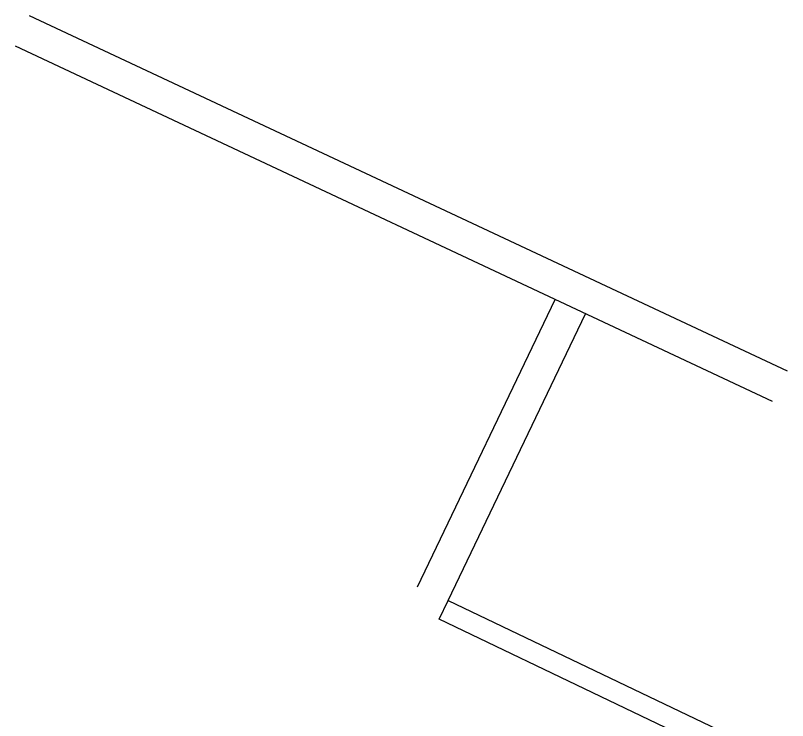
# Model space of a CAD drawing. Extents: x -15 to 8521, y -5327 to 1905.
# Drawn here: x 3586.9 to 3771.6, y -4636.2 to -4467.4 of the extents above; entities that cross this region are included whole.
import ezdxf

# ---------------------------------------------------------------- set-up
doc = ezdxf.new("R2010")
doc.units = 0
doc.layers.add('AR-DIV', color=2, linetype='Continuous')
doc.layers.add('AR-POR', color=1, linetype='Continuous')

msp = doc.modelspace()

# ---------------------------------------------------------------- linework, layer by layer
at = {"layer": 'AR-DIV'}
for p, q in [((3683.104, -4604.189), (3716.059, -4535.411)), ((3690.418, -4607.438), (3723.299, -4538.814))]:
    msp.add_line(p, q, dxfattribs=at)
for points in [[(3590.235, -4467.393), (3771.54, -4552.491)], [(3767.987, -4559.817), (3586.914, -4474.712)]]:
    msp.add_lwpolyline(points, dxfattribs=at)
at = {"layer": 'AR-POR'}
msp.add_lwpolyline([(3690.418, -4607.438), (3771.618, -4646.345), (3769.457, -4650.856), (3688.256, -4611.949)], close=True, dxfattribs=at)

doc.saveas('drawing.dxf')
